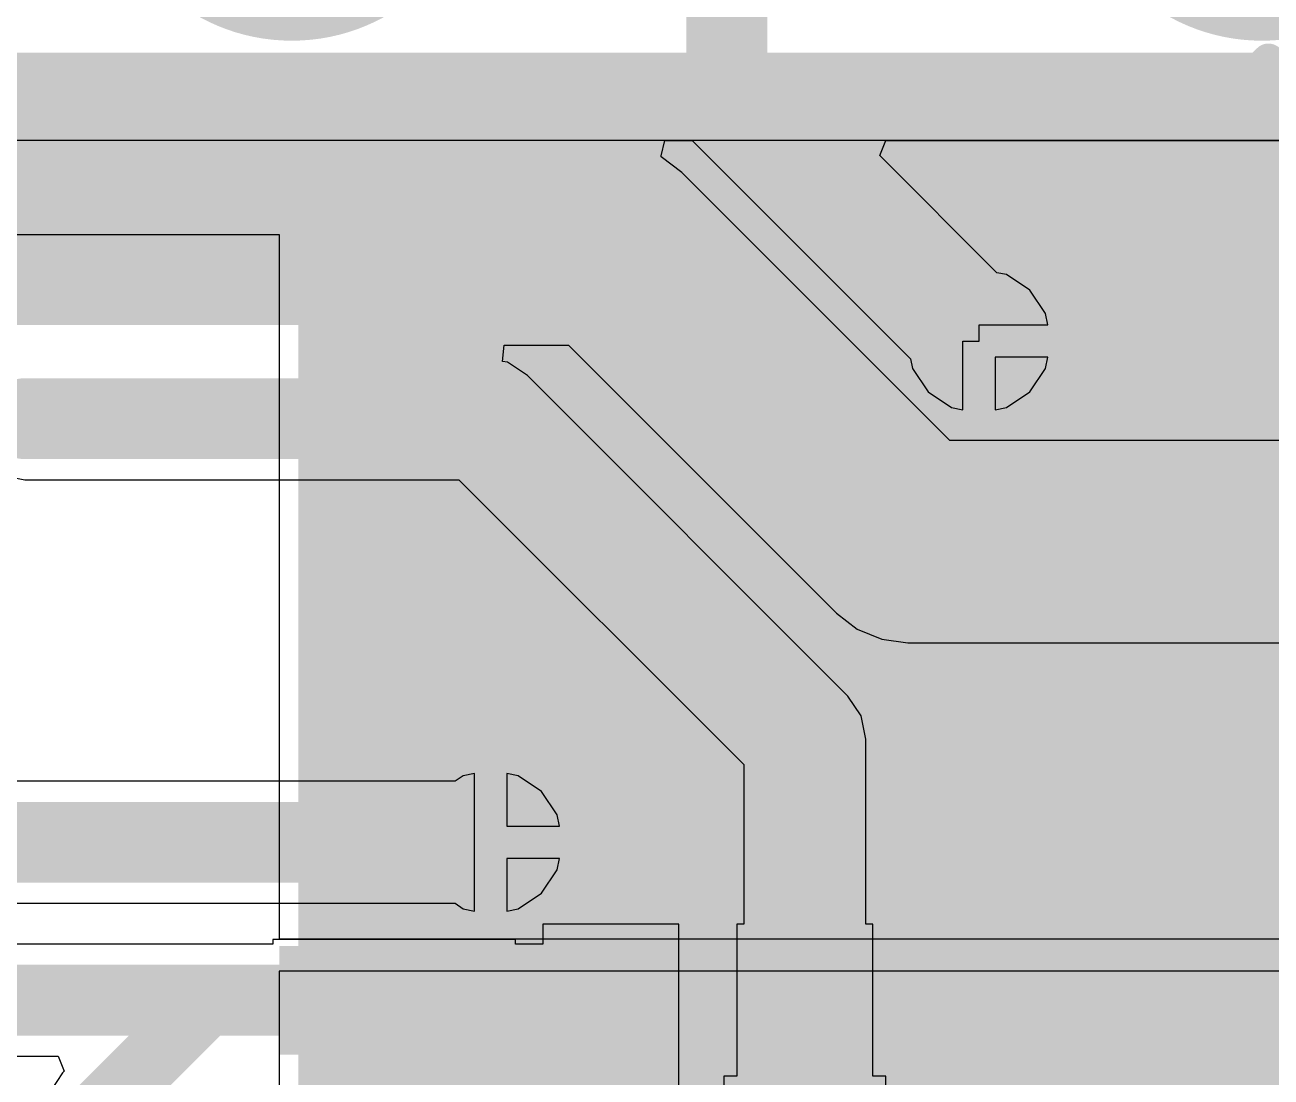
# Model space of a CAD drawing. Header units: millimetres. Extents: x 0 to 214, y 0 to 214.
# Drawn here: x 0.817 to 1.2023, y 1.3254 to 1.6508 of the extents above; entities that cross this region are included whole.
import ezdxf

# ---------------------------------------------------------------- set-up
doc = ezdxf.new("R2010")
doc.units = ezdxf.units.MM
doc.header["$MEASUREMENT"] = 0
for name, color, linetype in [('BottomLayer', 5, 'Continuous'), ('BottomPaste', 16, 'Continuous'), ('BottomSolder', 6, 'Continuous'), ('MultiLayer', 9, 'Continuous'), ('TopLayer', 1, 'Continuous'), ('TopOverlay', 2, 'Continuous'), ('TopPaste', 8, 'Continuous'), ('TopSolder', 216, 'Continuous'), ('ViaHoleLayer', 16, 'Continuous')]:
    doc.layers.add(name, color=color, linetype=linetype)

# ---------------------------------------------------------------- blocks, each defined once
blk = doc.blocks.new('DIP_8_85')
at = {"layer": 'BottomLayer'}
h = blk.add_hatch(color=5, dxfattribs=at)
edge = h.paths.add_edge_path()
edge.add_arc((-0.15, 0.5), 0.05512, 0, 360)
h = blk.add_hatch(color=5, dxfattribs=at)
edge = h.paths.add_edge_path()
edge.add_arc((0.15, 0.5), 0.05512, 0, 360)
at = {"layer": 'BottomSolder'}
h = blk.add_hatch(color=6, dxfattribs=at)
edge = h.paths.add_edge_path()
edge.add_arc((-0.15, 0.5), 0.05912, 0, 360)
h = blk.add_hatch(color=6, dxfattribs=at)
edge = h.paths.add_edge_path()
edge.add_arc((0.15, 0.5), 0.05912, 0, 360)
at = {"layer": 'MultiLayer'}
h = blk.add_hatch(color=9, dxfattribs=at)
edge = h.paths.add_edge_path()
edge.add_arc((-0.15, 0.5), 0.05512, 0, 360)
h = blk.add_hatch(color=9, dxfattribs=at)
edge = h.paths.add_edge_path()
edge.add_arc((0.15, 0.5), 0.05512, 0, 360)
at = {"layer": 'TopLayer'}
h = blk.add_hatch(color=1, dxfattribs=at)
edge = h.paths.add_edge_path()
edge.add_arc((-0.15, 0.5), 0.05512, 0, 360)
h = blk.add_hatch(color=1, dxfattribs=at)
edge = h.paths.add_edge_path()
edge.add_arc((0.15, 0.5), 0.05512, 0, 360)
at = {"layer": 'TopSolder'}
h = blk.add_hatch(color=216, dxfattribs=at)
edge = h.paths.add_edge_path()
edge.add_arc((-0.15, 0.5), 0.05912, 0, 360)
h = blk.add_hatch(color=216, dxfattribs=at)
edge = h.paths.add_edge_path()
edge.add_arc((0.15, 0.5), 0.05912, 0, 360)
at = {"layer": 'TopOverlay'}
for points, const_width in [([(0.25, 0.593), (-0.254, 0.593)], 0.005), ([(-0.147, 0.57), (-0.157, 0.57)], 0.01), ([(-0.152, 0.565), (-0.157, 0.57)], 0.01), ([(-0.147, 0.57), (-0.152, 0.565)], 0.01)]:
    blk.add_lwpolyline(points, dxfattribs=dict(at, const_width=const_width))
at = {"layer": 'TopOverlay', "const_width": 0.005}
for points in [[(-0.1595, 0.57, 1), (-0.1545, 0.57, 1)], [(-0.1595, 0.57, 1), (-0.1545, 0.57, 1)], [(-0.1495, 0.57, 1), (-0.1445, 0.57, 1)], [(-0.1495, 0.57, 1), (-0.1445, 0.57, 1)], [(-0.1545, 0.565, 1), (-0.1495, 0.565, 1)], [(-0.1545, 0.565, 1), (-0.1495, 0.565, 1)]]:
    blk.add_lwpolyline(points, format="xyb", close=True, dxfattribs=at)
blk = doc.blocks.new('RES_0603_B_144')
at = {"layer": 'BottomLayer'}
for points in [[(-0.045, -0.0175), (-0.045, 0.0175), (-0.015, 0.0175), (-0.015, -0.0175)], [(0.015, -0.0175), (0.015, 0.0175), (0.045, 0.0175), (0.045, -0.0175)]]:
    blk.add_hatch(color=5, dxfattribs=at).paths.add_polyline_path(points)
at = {"layer": 'BottomPaste'}
for points in [[(-0.045, -0.0175), (-0.045, 0.0175), (-0.015, 0.0175), (-0.015, -0.0175)], [(0.015, -0.0175), (0.015, 0.0175), (0.045, 0.0175), (0.045, -0.0175)]]:
    blk.add_hatch(color=16, dxfattribs=at).paths.add_polyline_path(points)
at = {"layer": 'BottomSolder'}
for points in [[(-0.049, -0.0215), (-0.049, 0.0215), (-0.011, 0.0215), (-0.011, -0.0215)], [(0.011, -0.0215), (0.011, 0.0215), (0.049, 0.0215), (0.049, -0.0215)]]:
    blk.add_hatch(color=6, dxfattribs=at).paths.add_polyline_path(points)
blk = doc.blocks.new('SOIC_8_B_261')
at = {"layer": 'BottomLayer'}
for points in [[(-0.0735, 0.0622), (-0.1365, 0.0622), (-0.1365, 0.0878), (-0.0735, 0.0878)], [(0.13909, 0.0622), (0.0761, 0.0622), (0.0761, 0.0878), (0.13909, 0.0878)], [(-0.0735, 0.0122), (-0.1365, 0.0122), (-0.1365, 0.0378), (-0.0735, 0.0378)], [(0.13909, 0.0122), (0.0761, 0.0122), (0.0761, 0.0378), (0.13909, 0.0378)], [(-0.0735, -0.0378), (-0.1365, -0.0378), (-0.1365, -0.0122), (-0.0735, -0.0122)], [(0.13909, -0.0378), (0.0761, -0.0378), (0.0761, -0.0122), (0.13909, -0.0122)], [(-0.0735, -0.0878), (-0.1365, -0.0878), (-0.1365, -0.0622), (-0.0735, -0.0622)], [(0.13909, -0.0878), (0.0761, -0.0878), (0.0761, -0.0622), (0.13909, -0.0622)]]:
    blk.add_hatch(color=5, dxfattribs=at).paths.add_polyline_path(points)
at = {"layer": 'BottomPaste'}
for points in [[(-0.0735, 0.0622), (-0.1365, 0.0622), (-0.1365, 0.0878), (-0.0735, 0.0878)], [(0.13909, 0.0622), (0.0761, 0.0622), (0.0761, 0.0878), (0.13909, 0.0878)], [(-0.0735, 0.0122), (-0.1365, 0.0122), (-0.1365, 0.0378), (-0.0735, 0.0378)], [(0.13909, 0.0122), (0.0761, 0.0122), (0.0761, 0.0378), (0.13909, 0.0378)], [(-0.0735, -0.0378), (-0.1365, -0.0378), (-0.1365, -0.0122), (-0.0735, -0.0122)], [(0.13909, -0.0378), (0.0761, -0.0378), (0.0761, -0.0122), (0.13909, -0.0122)], [(-0.0735, -0.0878), (-0.1365, -0.0878), (-0.1365, -0.0622), (-0.0735, -0.0622)], [(0.13909, -0.0878), (0.0761, -0.0878), (0.0761, -0.0622), (0.13909, -0.0622)]]:
    blk.add_hatch(color=16, dxfattribs=at).paths.add_polyline_path(points)
at = {"layer": 'BottomSolder'}
for points in [[(-0.0695, 0.0582), (-0.1405, 0.0582), (-0.1405, 0.0918), (-0.0695, 0.0918)], [(0.14309, 0.0582), (0.0721, 0.0582), (0.0721, 0.0918), (0.14309, 0.0918)], [(-0.0695, 0.0082), (-0.1405, 0.0082), (-0.1405, 0.0418), (-0.0695, 0.0418)], [(0.14309, 0.0082), (0.0721, 0.0082), (0.0721, 0.0418), (0.14309, 0.0418)], [(-0.0695, -0.0418), (-0.1405, -0.0418), (-0.1405, -0.0082), (-0.0695, -0.0082)], [(0.14309, -0.0418), (0.0721, -0.0418), (0.0721, -0.0082), (0.14309, -0.0082)], [(-0.0695, -0.0918), (-0.1405, -0.0918), (-0.1405, -0.0582), (-0.0695, -0.0582)], [(0.14309, -0.0918), (0.0721, -0.0918), (0.0721, -0.0582), (0.14309, -0.0582)]]:
    blk.add_hatch(color=6, dxfattribs=at).paths.add_polyline_path(points)
blk = doc.blocks.new('D2P___320')
at = {"layer": 'TopLayer'}
blk.add_hatch(color=1, dxfattribs=at).paths.add_polyline_path([(-0.225, 0.38504), (0.225, 0.38504), (0.225, 0.03504), (-0.225, 0.03504)])
at = {"layer": 'TopPaste'}
blk.add_hatch(color=8, dxfattribs=at).paths.add_polyline_path([(-0.225, 0.38504), (0.225, 0.38504), (0.225, 0.03504), (-0.225, 0.03504)])
at = {"layer": 'TopSolder'}
blk.add_hatch(color=216, dxfattribs=at).paths.add_polyline_path([(-0.229, 0.38904), (0.229, 0.38904), (0.229, 0.03104), (-0.229, 0.03104)])
at = {"layer": 'TopOverlay', "const_width": 0.01}
blk.add_lwpolyline([(-0.205, -0.064), (-0.205, 0.02)], dxfattribs=at)
at = {"layer": 'TopOverlay', "const_width": 0.005}
blk.add_lwpolyline([(-0.2075, 0.02, 1), (-0.2025, 0.02, 1)], format="xyb", close=True, dxfattribs=at)

msp = doc.modelspace()

# ---------------------------------------------------------------- hatches: boundary and pattern name
at = {"layer": 'BottomLayer'}
h = msp.add_hatch(color=5, dxfattribs=at)
edge = h.paths.add_edge_path()
edge.add_arc((1.112, 1.553), 0.01181, 0, 360)
h = msp.add_hatch(color=5, dxfattribs=at)
edge = h.paths.add_edge_path()
edge.add_arc((0.961, 1.398), 0.01181, 0, 360)
at = {"layer": 'BottomSolder'}
h = msp.add_hatch(color=6, dxfattribs=at)
edge = h.paths.add_edge_path()
edge.add_arc((1.112, 1.553), 0.00591, 0, 360)
h = msp.add_hatch(color=6, dxfattribs=at)
edge = h.paths.add_edge_path()
edge.add_arc((0.961, 1.398), 0.00591, 0, 360)
at = {"layer": 'TopLayer'}
h = msp.add_hatch(color=1, dxfattribs=at)
edge = h.paths.add_edge_path()
edge.add_arc((1.112, 1.553), 0.01181, 0, 360)
h = msp.add_hatch(color=1, dxfattribs=at)
edge = h.paths.add_edge_path()
edge.add_arc((0.961, 1.398), 0.01181, 0, 360)
at = {"layer": 'TopSolder'}
h = msp.add_hatch(color=216, dxfattribs=at)
edge = h.paths.add_edge_path()
edge.add_arc((1.112, 1.553), 0.00591, 0, 360)
h = msp.add_hatch(color=216, dxfattribs=at)
edge = h.paths.add_edge_path()
edge.add_arc((0.961, 1.398), 0.00591, 0, 360)
at = {"layer": 'ViaHoleLayer'}
h = msp.add_hatch(color=16, dxfattribs=at)
edge = h.paths.add_edge_path()
edge.add_arc((1.112, 1.553), 0.00591, 0, 360)
h = msp.add_hatch(color=16, dxfattribs=at)
edge = h.paths.add_edge_path()
edge.add_arc((0.961, 1.398), 0.00591, 0, 360)

# ---------------------------------------------------------------- linework, layer by layer
at = {"layer": 'BottomLayer'}
for p, q in [((2.344, 1.615), (0.792, 1.615)), ((1.01369, 1.61033), (1.01482, 1.615)), ((1.01482, 1.615), (1.02332, 1.615)), ((1.02332, 1.615), (1.09086, 1.54746)), ((1.08129, 1.61038), (1.08321, 1.615)), ((1.08321, 1.615), (1.24528, 1.615)), ((1.01374, 1.61), (1.01369, 1.61033)), ((1.02011, 1.60511), (1.01374, 1.61)), ((1.11754, 1.57414), (1.08129, 1.61038)), ((1.10295, 1.52227), (1.02011, 1.60511)), ((1.12051, 1.57355), (1.11754, 1.57414)), ((1.12772, 1.56872), (1.12051, 1.57355)), ((1.13255, 1.56151), (1.12772, 1.56872)), ((1.13324, 1.558), (1.13255, 1.56151)), ((1.112, 1.553), (1.112, 1.558)), ((1.112, 1.558), (1.13324, 1.558)), ((1.107, 1.53176), (1.107, 1.553)), ((1.107, 1.553), (1.112, 1.553)), ((0.96468, 1.54673), (0.96517, 1.55173)), ((0.96517, 1.55173), (0.98505, 1.55173)), ((0.98505, 1.55173), (1.06789, 1.46889)), ((0.96622, 1.54643), (0.96468, 1.54673)), ((0.97234, 1.54234), (0.96622, 1.54643)), ((1.09086, 1.54746), (1.09145, 1.54449)), ((1.13324, 1.548), (1.117, 1.548)), ((1.117, 1.548), (1.117, 1.53176)), ((1.13255, 1.54449), (1.13324, 1.548)), ((1.07148, 1.4432), (0.97234, 1.54234)), ((1.09145, 1.54449), (1.09628, 1.53728)), ((1.12772, 1.53728), (1.13255, 1.54449)), ((1.09628, 1.53728), (1.10349, 1.53245)), ((1.12051, 1.53245), (1.12772, 1.53728)), ((1.10349, 1.53245), (1.107, 1.53176)), ((1.117, 1.53176), (1.12051, 1.53245)), ((1.33445, 1.52227), (1.10295, 1.52227)), ((0.80978, 1.51157), (0.817, 1.51014)), ((0.817, 1.51014), (0.95119, 1.51014)), ((0.95119, 1.51014), (1.03928, 1.42205)), ((1.06789, 1.46889), (1.06789, 1.46889)), ((1.06789, 1.46889), (1.07437, 1.46392)), ((1.07437, 1.46392), (1.08191, 1.4608)), ((1.08191, 1.4608), (1.09, 1.45973)), ((1.09, 1.45973), (1.38918, 1.45973)), ((1.07557, 1.43708), (1.07148, 1.4432)), ((1.077, 1.42986), (1.07557, 1.43708)), ((1.077, 1.37267), (1.077, 1.42986)), ((1.03928, 1.42205), (1.03928, 1.37267)), ((0.95249, 1.41855), (0.94997, 1.41686)), ((0.956, 1.41924), (0.95249, 1.41855)), ((0.956, 1.398), (0.956, 1.41924)), ((0.96951, 1.41855), (0.966, 1.41924)), ((0.966, 1.41924), (0.966, 1.403)), ((0.97672, 1.41372), (0.96951, 1.41855)), ((0.94997, 1.41686), (0.625, 1.41686)), ((0.98155, 1.40651), (0.97672, 1.41372)), ((0.98224, 1.403), (0.98155, 1.40651)), ((0.966, 1.403), (0.98224, 1.403)), ((0.956, 1.37676), (0.956, 1.398)), ((0.98224, 1.393), (0.966, 1.393)), ((0.966, 1.393), (0.966, 1.37676)), ((0.98155, 1.38949), (0.98224, 1.393)), ((0.97672, 1.38228), (0.98155, 1.38949)), ((0.96951, 1.37745), (0.97672, 1.38228)), ((0.63281, 1.37914), (0.94997, 1.37914)), ((0.94997, 1.37914), (0.95249, 1.37745)), ((0.95249, 1.37745), (0.956, 1.37676)), ((0.966, 1.37676), (0.96951, 1.37745)), ((1.01914, 1.37267), (0.97714, 1.37267)), ((0.97714, 1.37267), (0.97714, 1.36651)), ((1.01914, 1.32567), (1.01914, 1.37267)), ((1.03928, 1.37267), (1.03714, 1.37267)), ((1.03714, 1.37267), (1.03714, 1.32567)), ((1.07914, 1.37267), (1.077, 1.37267)), ((1.07914, 1.32567), (1.07914, 1.37267)), ((0.96864, 1.36797), (0.89364, 1.36797)), ((0.89364, 1.36797), (0.89364, 1.36651)), ((0.96864, 1.36651), (0.96864, 1.36797)), ((0.89364, 1.36651), (0.75604, 1.36651)), ((0.97714, 1.36651), (0.96864, 1.36651)), ((0.75604, 1.33184), (0.82724, 1.33184)), ((0.82724, 1.33184), (0.82915, 1.32722)), ((0.82861, 1.32668), (0.82507, 1.32138)), ((0.82915, 1.32722), (0.82861, 1.32668)), ((1.01914, 1.32167), (1.01914, 1.32567)), ((1.01914, 1.32567), (1.01914, 1.32567)), ((1.03714, 1.32567), (1.03314, 1.32567)), ((1.03314, 1.32567), (1.03314, 1.30317)), ((1.08314, 1.32567), (1.07914, 1.32567)), ((1.08314, 1.30317), (1.08314, 1.32567))]:
    msp.add_line(p, q, dxfattribs=at)
for points, const_width in [([(1.034, 1.631), (1.034, 1.791)], 0.025), ([(1.034, 1.631), (1.112, 1.553)], 0.025), ([(0.47327, 1.583), (0.998, 1.583)], 0.05), ([(0.998, 1.583), (1.09, 1.491)], 0.05), ([(0.817, 1.529), (0.959, 1.529)], 0.025), ([(0.959, 1.529), (1.05814, 1.42986)], 0.025), ([(0.501, 1.529), (0.817, 1.529)], 0.022), ([(1.09, 1.491), (1.868, 1.491)], 0.05), ([(1.05814, 1.34917), (1.05814, 1.42986)], 0.025), ([(0.625, 1.398), (0.961, 1.398)], 0.025), ([(0.71854, 1.34917), (0.87417, 1.34917)], 0.022), ([(0.84014, 1.31514), (0.87417, 1.34917)], 0.02), ([(0.87417, 1.34917), (0.93114, 1.34917)], 0.022), ([(0.93114, 1.34917), (0.99814, 1.34917)], 0.022)]:
    msp.add_lwpolyline(points, dxfattribs=dict(at, const_width=const_width))
for points, const_width in [([(1.02775, 1.631, 1), (1.04025, 1.631, 1)], 0.0125), ([(1.02775, 1.631, 1), (1.04025, 1.631, 1)], 0.0125), ([(0.9855, 1.583, 1), (1.0105, 1.583, 1)], 0.025), ([(0.9855, 1.583, 1), (1.0105, 1.583, 1)], 0.025), ([(1.10575, 1.553, 1), (1.11825, 1.553, 1)], 0.0125), ([(0.81075, 1.529, 1), (0.82325, 1.529, 1)], 0.0125), ([(0.95275, 1.529, 1), (0.96525, 1.529, 1)], 0.0125), ([(0.95275, 1.529, 1), (0.96525, 1.529, 1)], 0.0125), ([(0.8115, 1.529, 1), (0.8225, 1.529, 1)], 0.011), ([(1.0775, 1.491, 1), (1.1025, 1.491, 1)], 0.025), ([(1.0775, 1.491, 1), (1.1025, 1.491, 1)], 0.025), ([(1.05189, 1.42986, 1), (1.06439, 1.42986, 1)], 0.0125), ([(1.05189, 1.42986, 1), (1.06439, 1.42986, 1)], 0.0125), ([(0.95475, 1.398, 1), (0.96725, 1.398, 1)], 0.0125), ([(1.05189, 1.34917, 1), (1.06439, 1.34917, 1)], 0.0125), ([(0.86867, 1.34917, 1), (0.87967, 1.34917, 1)], 0.011), ([(0.86867, 1.34917, 1), (0.87967, 1.34917, 1)], 0.011), ([(0.86917, 1.34917, 1), (0.87917, 1.34917, 1)], 0.01), ([(0.92564, 1.34917, 1), (0.93664, 1.34917, 1)], 0.011), ([(0.92564, 1.34917, 1), (0.93664, 1.34917, 1)], 0.011), ([(0.99264, 1.34917, 1), (1.00364, 1.34917, 1)], 0.011)]:
    msp.add_lwpolyline(points, format="xyb", close=True, dxfattribs=dict(at, const_width=const_width))
at = {"layer": 'TopLayer'}
for p, q in [((2.344, 1.615), (0.792, 1.615)), ((0.37112, 1.58591), (0.89555, 1.58591)), ((0.89555, 1.58591), (0.89555, 1.36817)), ((0.89555, 1.36817), (1.08055, 1.36817)), ((1.08055, 1.36817), (1.26555, 1.36817)), ((1.08055, 1.35817), (0.89555, 1.35817)), ((0.89555, 1.35817), (0.89555, 1.12817)), ((1.26555, 1.35817), (1.08055, 1.35817))]:
    msp.add_line(p, q, dxfattribs=at)
at = {"layer": 'TopLayer', "const_width": 0.05}
msp.add_lwpolyline([(0.35817, 1.61717), (1.47783, 1.61717)], dxfattribs=at)

# ---------------------------------------------------------------- block references
for name, p, rotation in [('DIP_8_85', (1.0495, 2.205), 180), ('D2P___320', (0.87051, 1.36317), 270), ('SOIC_8_B_261', (0.82614, 1.27417), 180)]:
    msp.add_blockref(name, p, dxfattribs=dict(rotation=rotation))
msp.add_blockref('RES_0603_B_144', (1.02814, 1.34917))

doc.saveas('drawing.dxf')
